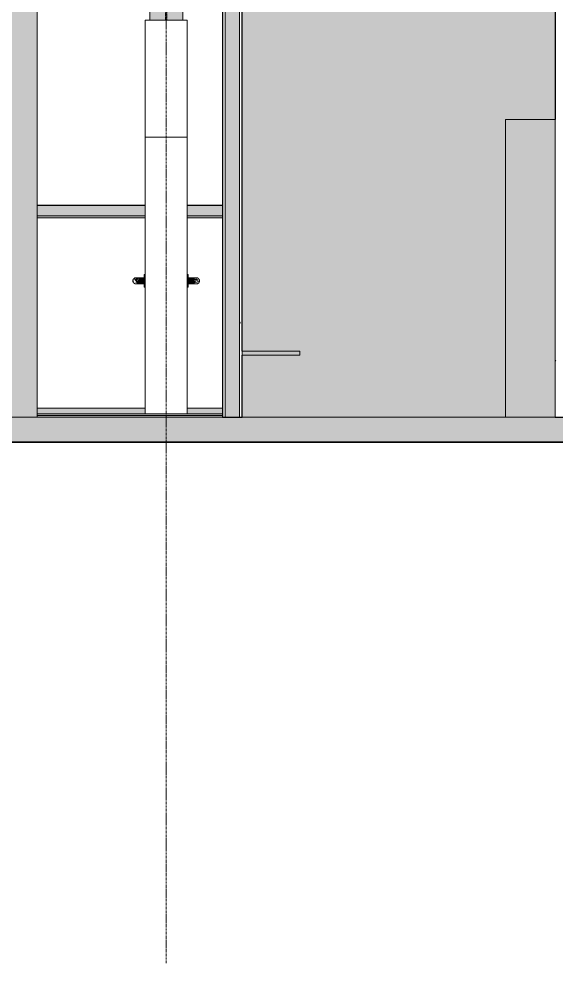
# Model space of a CAD drawing. Header units: inches. Extents: x -23034 to -8448, y -290 to 853.
# Drawn here: x -18590.4 to -18460.3, y -132 to 96.3 of the extents above; entities that cross this region are included whole.
import ezdxf

# ---------------------------------------------------------------- set-up
doc = ezdxf.new("R2010")
doc.units = ezdxf.units.IN
doc.header["$MEASUREMENT"] = 0
doc.linetypes.add('Grid Line 1_2_', pattern=[0.875, 0.5, -0.125, 0.125, -0.125])
doc.linetypes.add('Hidden 1_8_', pattern=[0.1875, 0.125, -0.0625])
for name, color, linetype, lineweight in [('A-FLOR', 192, 'Continuous', 9), ('A-GLAZ-CWMG', 51, 'Continuous', 9), ('A-WALL', 113, 'Continuous', 9), ('A-WALL-PATT', 111, 'Continuous', 25), ('C-BLDG-PADS', 91, 'Continuous', 9), ('C-TOPO', 7, 'Continuous', 9), ('I-FURN', 30, 'Continuous', 9), ('I-WALL', 2, 'Continuous', 9), ('Q-SPCQ', 91, 'Continuous', 9), ('S-BEAM', 12, 'Continuous', 9), ('S-COLS', 52, 'Continuous', 9), ('S-GRID', 1, 'Continuous', 9)]:
    doc.layers.add(name, color=color, linetype=linetype, lineweight=lineweight)
pattern_1 = [(0, (-32938.486, 67.247), (61.44, 15.36), [2.534, -43.546, 2.534, -43.546, -245.76]), (0, (-32938.486, 67.247), (61.44, 15.36), [-92.16, 2.534, -89.626, 2.534, -43.546, -107.52]), (0, (-32938.486, 67.247), (61.44, 15.36), [-230.4, 2.534, -28.186, 2.534, -74.266]), (120, (-32915.446, 74.927), (-44.02215, 45.5286), [2.534, -43.546, 2.534, -43.546, -245.76]), (120, (-32915.446, 74.927), (-44.02215, 45.5286), [-92.16, 2.534, -89.626, 2.534, -43.546, -107.52]), (120, (-32915.446, 74.927), (-44.02215, 45.5286), [-230.4, 2.534, -28.186, 2.534, -74.266]), (240, (-32907.766, 105.647), (-17.41785, -60.8886), [2.534, -43.546, 2.534, -43.546, -245.76]), (240, (-32907.766, 105.647), (-17.41785, -60.8886), [-92.16, 2.534, -89.626, 2.534, -43.546, -107.52]), (240, (-32907.766, 105.647), (-17.41785, -60.8886), [-230.4, 2.534, -28.186, 2.534, -74.266])]
pattern_2 = [(90, (-32938.5, 67.25), (-768, 5e-14), []), (180, (-32938.5, 67.25), (-9e-14, -768), [])]

# ---------------------------------------------------------------- blocks, each defined once
blk = doc.blocks.new('Furniture 7 - Furniture 1-2413-Section 8')
at = {"layer": 'I-FURN'}
blk.add_hatch(color=55, dxfattribs=at).paths.add_polyline_path([(-25369.52, 15), (-25369.52, 16), (-25383.52, 16), (-25383.52, 15)], flags=0)
at = {"layer": 'I-FURN', "color": 250}
for p, q in [((-25383.52, 16), (-25369.52, 16)), ((-25383.52, 16), (-25383.52, 15)), ((-25369.52, 15), (-25369.52, 16)), ((-25369.52, 15), (-25383.52, 15))]:
    blk.add_line(p, q, dxfattribs=at)
blk = doc.blocks.new('Locker-Double Stacked - 12_ x 12_-11070-Section 8')
at = {"layer": 'I-FURN'}
blk.add_hatch(color=251, dxfattribs=at).paths.add_polyline_path([(-25307.77, 0), (-25307.77, 72), (-25319.77, 72), (-25319.77, 0)], flags=0)
at = {"layer": 'I-FURN', "color": 250}
for p, q in [((-25319.77, 72), (-25307.77, 72)), ((-25319.77, 72), (-25319.77, 0)), ((-25307.77, 72), (-25307.77, 0)), ((-25307.77, 0), (-25319.77, 0))]:
    blk.add_line(p, q, dxfattribs=at)
blk = doc.blocks.new('817_Grab_Bars - 8170-001240-V58-Section 8')
at = {"layer": 'Q-SPCQ'}
h = blk.add_hatch(color=9, dxfattribs=at)
h.paths.add_polyline_path([(-25396.55, 31.44), (-25396.55, 31.58), (-25396.83, 31.54)], flags=0)
h.paths.add_polyline_path([(-25396.55, 31.65), (-25396.55, 34.35), (-25396.83, 34.35), (-25396.83, 31.65)], flags=0)
h.paths.add_polyline_path([(-25396.83, 34.42), (-25396.55, 34.46), (-25396.83, 34.56)], flags=0)
for points in [[(-25396.21, 33), (-25395.83, 33), (-25395.83, 33.72), (-25396.55, 33.65), (-25396.55, 33)], [(-25396.21, 32.28), (-25395.83, 32.35), (-25395.83, 33), (-25396.55, 33), (-25396.55, 32.28)], [(-25395.45, 33), (-25394.2, 33), (-25394.29, 33.17), (-25394.12, 33.26), (-25394.65, 33.6), (-25394.66, 33.48), (-25394.94, 33.52), (-25395.11, 33.64), (-25395.83, 33.65), (-25395.83, 33)]]:
    blk.add_hatch(color=9, dxfattribs=at).paths.add_polyline_path(points, flags=0)
h = blk.add_hatch(color=9, dxfattribs=at)
h.paths.add_polyline_path([(-25395.09, 32.29), (-25394.75, 32.34), (-25394.75, 32.41), (-25395.01, 32.32)], flags=0)
h.paths.add_polyline_path([(-25394.66, 32.86), (-25394.52, 33), (-25394.73, 32.98)], flags=0)
h.paths.add_polyline_path([(-25395.35, 32.34), (-25395.02, 32.44), (-25395.01, 32.49), (-25394.8, 32.59), (-25394.78, 32.5), (-25394.28, 32.6), (-25394.33, 32.75), (-25394.58, 32.74), (-25394.66, 32.86), (-25395.06, 33), (-25395.83, 33), (-25395.83, 32.35), (-25395.47, 32.44)], flags=0)
h.paths.add_polyline_path([(-25394.33, 32.75), (-25393.99, 32.77), (-25393.98, 33), (-25394.41, 33), (-25394.34, 32.75)], flags=0)
at = {"layer": 'Q-SPCQ', "color": 250}
for p, q in [((-25396.55, 34.56), (-25396.83, 34.56)), ((-25396.55, 34.56), (-25396.83, 34.56)), ((-25396.55, 34.56), (-25396.55, 31.44)), ((-25396.55, 34.35), (-25396.55, 34.56)), ((-25396.55, 34.56), (-25396.55, 34.35)), ((-25396.55, 34.35), (-25396.55, 34.56)), ((-25395.83, 33.75), (-25396.55, 33.75)), ((-25395.83, 33.75), (-25396.55, 33.75)), ((-25396.55, 32.25), (-25395.83, 32.25)), ((-25396.55, 32.25), (-25395.83, 32.25)), ((-25396.83, 31.44), (-25396.55, 31.44)), ((-25396.83, 31.44), (-25396.55, 31.44))]:
    blk.add_line(p, q, dxfattribs=at)
at = {"layer": 'Q-SPCQ', "color": 250, "flags": 128}
for points in [[(-25394.58, 33.75), (-25394.58, 33.75), (-25394.58, 33.75), (-25394.59, 33.75), (-25394.59, 33.75), (-25394.6, 33.75), (-25394.61, 33.75), (-25394.63, 33.75), (-25394.64, 33.75), (-25394.66, 33.75), (-25394.68, 33.75), (-25394.7, 33.75), (-25394.72, 33.75), (-25394.74, 33.75), (-25394.77, 33.75), (-25394.8, 33.75), (-25394.83, 33.75), (-25394.86, 33.75), (-25394.89, 33.75), (-25394.92, 33.75), (-25394.96, 33.75), (-25394.99, 33.75), (-25395.03, 33.75), (-25395.07, 33.75), (-25395.11, 33.75), (-25395.15, 33.75), (-25395.19, 33.75), (-25395.24, 33.75), (-25395.28, 33.75), (-25395.33, 33.75), (-25395.37, 33.75), (-25395.42, 33.75), (-25395.47, 33.75), (-25395.52, 33.75), (-25395.57, 33.75), (-25395.62, 33.75), (-25395.66, 33.75), (-25395.71, 33.75), (-25395.76, 33.75), (-25395.81, 33.75), (-25395.83, 33.75)], [(-25395.83, 33.75), (-25395.78, 33.75), (-25395.73, 33.75), (-25395.68, 33.75), (-25395.63, 33.75), (-25395.58, 33.75), (-25395.53, 33.75), (-25395.48, 33.75), (-25395.43, 33.75), (-25395.39, 33.75), (-25395.34, 33.75), (-25395.3, 33.75), (-25395.25, 33.75), (-25395.21, 33.75), (-25395.16, 33.75), (-25395.12, 33.75), (-25395.08, 33.75), (-25395.04, 33.75), (-25395, 33.75), (-25394.97, 33.75), (-25394.93, 33.75), (-25394.9, 33.75), (-25394.86, 33.75), (-25394.83, 33.75), (-25394.8, 33.75), (-25394.78, 33.75), (-25394.75, 33.75), (-25394.73, 33.75), (-25394.7, 33.75), (-25394.68, 33.75), (-25394.66, 33.75), (-25394.65, 33.75), (-25394.63, 33.75), (-25394.62, 33.75), (-25394.61, 33.75), (-25394.6, 33.75), (-25394.59, 33.75), (-25394.58, 33.75), (-25394.58, 33.75), (-25394.58, 33.75)], [(-25395.83, 32.25), (-25395.78, 32.25), (-25395.73, 32.25), (-25395.68, 32.25), (-25395.63, 32.25), (-25395.58, 32.25), (-25395.53, 32.25), (-25395.48, 32.25), (-25395.43, 32.25), (-25395.39, 32.25), (-25395.34, 32.25), (-25395.3, 32.25), (-25395.25, 32.25), (-25395.21, 32.25), (-25395.16, 32.25), (-25395.12, 32.25), (-25395.08, 32.25), (-25395.04, 32.25), (-25395, 32.25), (-25394.97, 32.25), (-25394.93, 32.25), (-25394.9, 32.25), (-25394.86, 32.25), (-25394.83, 32.25), (-25394.8, 32.25), (-25394.78, 32.25), (-25394.75, 32.25), (-25394.73, 32.25), (-25394.7, 32.25), (-25394.68, 32.25), (-25394.66, 32.25), (-25394.65, 32.25), (-25394.63, 32.25), (-25394.62, 32.25), (-25394.61, 32.25), (-25394.6, 32.25), (-25394.59, 32.25), (-25394.58, 32.25), (-25394.58, 32.25), (-25394.58, 32.25)], [(-25394.58, 32.25), (-25394.58, 32.25), (-25394.58, 32.25), (-25394.59, 32.25), (-25394.59, 32.25), (-25394.6, 32.25), (-25394.61, 32.25), (-25394.63, 32.25), (-25394.64, 32.25), (-25394.66, 32.25), (-25394.68, 32.25), (-25394.7, 32.25), (-25394.72, 32.25), (-25394.74, 32.25), (-25394.77, 32.25), (-25394.8, 32.25), (-25394.83, 32.25), (-25394.86, 32.25), (-25394.89, 32.25), (-25394.92, 32.25), (-25394.96, 32.25), (-25394.99, 32.25), (-25395.03, 32.25), (-25395.07, 32.25), (-25395.11, 32.25), (-25395.15, 32.25), (-25395.19, 32.25), (-25395.24, 32.25), (-25395.28, 32.25), (-25395.33, 32.25), (-25395.37, 32.25), (-25395.42, 32.25), (-25395.47, 32.25), (-25395.52, 32.25), (-25395.57, 32.25), (-25395.62, 32.25), (-25395.66, 32.25), (-25395.71, 32.25), (-25395.76, 32.25), (-25395.81, 32.25), (-25395.83, 32.25)], [(-25394.58, 33.75), (-25394.55, 33.75), (-25394.52, 33.75), (-25394.49, 33.74), (-25394.46, 33.74), (-25394.43, 33.74), (-25394.4, 33.73), (-25394.37, 33.72), (-25394.34, 33.71), (-25394.31, 33.7), (-25394.29, 33.69), (-25394.26, 33.68), (-25394.23, 33.67), (-25394.21, 33.65), (-25394.18, 33.64), (-25394.15, 33.62), (-25394.13, 33.6), (-25394.11, 33.58), (-25394.08, 33.56), (-25394.06, 33.54), (-25394.04, 33.52), (-25394.02, 33.5), (-25394, 33.48), (-25393.98, 33.45), (-25393.96, 33.43), (-25393.95, 33.41), (-25393.93, 33.38), (-25393.92, 33.35), (-25393.9, 33.33), (-25393.89, 33.3), (-25393.88, 33.27), (-25393.87, 33.24), (-25393.86, 33.22), (-25393.85, 33.19), (-25393.84, 33.16), (-25393.84, 33.13), (-25393.83, 33.1), (-25393.83, 33.07), (-25393.83, 33.04), (-25393.83, 33.01), (-25393.83, 33)], [(-25393.83, 33), (-25393.83, 32.97), (-25393.83, 32.94), (-25393.83, 32.91), (-25393.84, 32.88), (-25393.84, 32.85), (-25393.85, 32.82), (-25393.86, 32.79), (-25393.87, 32.76), (-25393.88, 32.74), (-25393.89, 32.71), (-25393.9, 32.68), (-25393.91, 32.65), (-25393.93, 32.63), (-25393.94, 32.6), (-25393.96, 32.58), (-25393.98, 32.55), (-25393.99, 32.53), (-25394.01, 32.51), (-25394.03, 32.48), (-25394.06, 32.46), (-25394.08, 32.44), (-25394.1, 32.42), (-25394.12, 32.4), (-25394.15, 32.39), (-25394.17, 32.37), (-25394.2, 32.35), (-25394.22, 32.34), (-25394.25, 32.32), (-25394.28, 32.31), (-25394.31, 32.3), (-25394.33, 32.29), (-25394.36, 32.28), (-25394.39, 32.27), (-25394.42, 32.27), (-25394.45, 32.26), (-25394.48, 32.26), (-25394.51, 32.25), (-25394.54, 32.25), (-25394.57, 32.25), (-25394.58, 32.25)]]:
    blk.add_lwpolyline(points, dxfattribs=at)
blk = doc.blocks.new('817_Grab_Bars - 8170-001240-V59-Section 8')
at = {"layer": 'Q-SPCQ'}
h = blk.add_hatch(color=9, dxfattribs=at)
h.paths.add_polyline_path([(-25406.95, 31.44), (-25406.95, 31.58), (-25407.23, 31.54)], flags=0)
h.paths.add_polyline_path([(-25406.95, 31.65), (-25406.95, 34.35), (-25407.23, 34.35), (-25407.23, 31.65)], flags=0)
h.paths.add_polyline_path([(-25407.23, 34.42), (-25406.95, 34.46), (-25407.23, 34.56)], flags=0)
h = blk.add_hatch(color=9, dxfattribs=at)
h.paths.add_polyline_path([(-25409.58, 33), (-25407.95, 33), (-25407.95, 33.19), (-25408.18, 33.21), (-25407.95, 33.37), (-25407.95, 33.72), (-25409.51, 33.52), (-25409.73, 33.37), (-25409.57, 33.32), (-25409.44, 33.17)], flags=0)
h.paths.add_polyline_path([(-25409.58, 33), (-25409.74, 33.17), (-25409.8, 33)], flags=0)
h.paths.add_polyline_path([(-25408.94, 33.12), (-25408.9, 33.26), (-25408.72, 33.16)], flags=0)
h.paths.add_polyline_path([(-25408.6, 33.32), (-25408.78, 33.4), (-25408.68, 33.52), (-25408.53, 33.45)], flags=0)
h = blk.add_hatch(color=9, dxfattribs=at)
h.paths.add_polyline_path([(-25408.43, 32.34), (-25408.31, 32.44), (-25407.95, 32.35), (-25407.95, 33), (-25409.37, 33), (-25409.21, 32.75), (-25409.45, 32.74), (-25409.54, 32.61), (-25409.03, 32.59), (-25409.09, 32.49), (-25408.95, 32.39), (-25408.43, 32.34)], flags=0)
h.paths.add_polyline_path([(-25409.65, 32.75), (-25409.69, 33), (-25409.79, 32.77)], flags=0)
for points in [[(-25407.95, 33.19), (-25408, 33.34), (-25408.18, 33.21)], [(-25407.95, 33), (-25407.23, 33), (-25407.23, 33.72), (-25407.95, 33.65), (-25407.95, 33.19)], [(-25407.23, 32.28), (-25407.23, 33), (-25407.95, 33), (-25407.95, 32.28)]]:
    blk.add_hatch(color=9, dxfattribs=at).paths.add_polyline_path(points, flags=0)
at = {"layer": 'Q-SPCQ', "color": 250}
for p, q in [((-25406.95, 34.56), (-25407.23, 34.56)), ((-25406.95, 34.56), (-25407.23, 34.56)), ((-25407.23, 31.44), (-25407.23, 34.56)), ((-25407.23, 33.75), (-25407.95, 33.75)), ((-25407.23, 33.75), (-25407.95, 33.75)), ((-25407.95, 32.25), (-25407.23, 32.25)), ((-25407.95, 32.25), (-25407.23, 32.25)), ((-25407.23, 31.65), (-25407.23, 31.44)), ((-25407.23, 31.44), (-25407.23, 31.65)), ((-25407.23, 31.65), (-25407.23, 31.44)), ((-25407.23, 31.44), (-25406.95, 31.44)), ((-25407.23, 31.44), (-25406.95, 31.44))]:
    blk.add_line(p, q, dxfattribs=at)
at = {"layer": 'Q-SPCQ', "color": 250, "flags": 128}
for points in [[(-25409.95, 33), (-25409.95, 33.03), (-25409.95, 33.06), (-25409.95, 33.09), (-25409.94, 33.12), (-25409.94, 33.15), (-25409.93, 33.18), (-25409.92, 33.21), (-25409.91, 33.24), (-25409.9, 33.26), (-25409.89, 33.29), (-25409.88, 33.32), (-25409.87, 33.35), (-25409.85, 33.37), (-25409.84, 33.4), (-25409.82, 33.42), (-25409.8, 33.45), (-25409.79, 33.47), (-25409.77, 33.49), (-25409.75, 33.52), (-25409.73, 33.54), (-25409.7, 33.56), (-25409.68, 33.58), (-25409.66, 33.6), (-25409.63, 33.61), (-25409.61, 33.63), (-25409.58, 33.65), (-25409.56, 33.66), (-25409.53, 33.68), (-25409.5, 33.69), (-25409.47, 33.7), (-25409.45, 33.71), (-25409.42, 33.72), (-25409.39, 33.73), (-25409.36, 33.73), (-25409.33, 33.74), (-25409.3, 33.74), (-25409.27, 33.75), (-25409.24, 33.75), (-25409.21, 33.75), (-25409.2, 33.75)], [(-25409.2, 32.25), (-25409.23, 32.25), (-25409.26, 32.25), (-25409.29, 32.26), (-25409.32, 32.26), (-25409.35, 32.26), (-25409.38, 32.27), (-25409.41, 32.28), (-25409.44, 32.29), (-25409.47, 32.3), (-25409.49, 32.31), (-25409.52, 32.32), (-25409.55, 32.33), (-25409.58, 32.35), (-25409.6, 32.36), (-25409.63, 32.38), (-25409.65, 32.4), (-25409.67, 32.42), (-25409.7, 32.44), (-25409.72, 32.46), (-25409.74, 32.48), (-25409.76, 32.5), (-25409.78, 32.52), (-25409.8, 32.55), (-25409.82, 32.57), (-25409.83, 32.59), (-25409.85, 32.62), (-25409.86, 32.65), (-25409.88, 32.67), (-25409.89, 32.7), (-25409.9, 32.73), (-25409.91, 32.76), (-25409.92, 32.78), (-25409.93, 32.81), (-25409.94, 32.84), (-25409.94, 32.87), (-25409.95, 32.9), (-25409.95, 32.93), (-25409.95, 32.96), (-25409.95, 32.99), (-25409.95, 33)], [(-25409.2, 33.75), (-25409.2, 33.75), (-25409.2, 33.75), (-25409.19, 33.75), (-25409.19, 33.75), (-25409.18, 33.75), (-25409.17, 33.75), (-25409.15, 33.75), (-25409.14, 33.75), (-25409.12, 33.75), (-25409.1, 33.75), (-25409.08, 33.75), (-25409.06, 33.75), (-25409.04, 33.75), (-25409.01, 33.75), (-25408.98, 33.75), (-25408.96, 33.75), (-25408.92, 33.75), (-25408.89, 33.75), (-25408.86, 33.75), (-25408.82, 33.75), (-25408.79, 33.75), (-25408.75, 33.75), (-25408.71, 33.75), (-25408.67, 33.75), (-25408.63, 33.75), (-25408.59, 33.75), (-25408.54, 33.75), (-25408.5, 33.75), (-25408.45, 33.75), (-25408.41, 33.75), (-25408.36, 33.75), (-25408.31, 33.75), (-25408.26, 33.75), (-25408.21, 33.75), (-25408.17, 33.75), (-25408.12, 33.75), (-25408.07, 33.75), (-25408.02, 33.75), (-25407.97, 33.75), (-25407.95, 33.75)], [(-25407.95, 33.75), (-25408, 33.75), (-25408.05, 33.75), (-25408.1, 33.75), (-25408.15, 33.75), (-25408.2, 33.75), (-25408.25, 33.75), (-25408.3, 33.75), (-25408.35, 33.75), (-25408.39, 33.75), (-25408.44, 33.75), (-25408.49, 33.75), (-25408.53, 33.75), (-25408.57, 33.75), (-25408.62, 33.75), (-25408.66, 33.75), (-25408.7, 33.75), (-25408.74, 33.75), (-25408.78, 33.75), (-25408.81, 33.75), (-25408.85, 33.75), (-25408.88, 33.75), (-25408.92, 33.75), (-25408.95, 33.75), (-25408.98, 33.75), (-25409, 33.75), (-25409.03, 33.75), (-25409.06, 33.75), (-25409.08, 33.75), (-25409.1, 33.75), (-25409.12, 33.75), (-25409.13, 33.75), (-25409.15, 33.75), (-25409.16, 33.75), (-25409.18, 33.75), (-25409.18, 33.75), (-25409.19, 33.75), (-25409.2, 33.75), (-25409.2, 33.75), (-25409.2, 33.75)], [(-25407.95, 32.25), (-25408, 32.25), (-25408.05, 32.25), (-25408.1, 32.25), (-25408.15, 32.25), (-25408.2, 32.25), (-25408.25, 32.25), (-25408.3, 32.25), (-25408.35, 32.25), (-25408.39, 32.25), (-25408.44, 32.25), (-25408.49, 32.25), (-25408.53, 32.25), (-25408.57, 32.25), (-25408.62, 32.25), (-25408.66, 32.25), (-25408.7, 32.25), (-25408.74, 32.25), (-25408.78, 32.25), (-25408.81, 32.25), (-25408.85, 32.25), (-25408.88, 32.25), (-25408.92, 32.25), (-25408.95, 32.25), (-25408.98, 32.25), (-25409, 32.25), (-25409.03, 32.25), (-25409.06, 32.25), (-25409.08, 32.25), (-25409.1, 32.25), (-25409.12, 32.25), (-25409.13, 32.25), (-25409.15, 32.25), (-25409.16, 32.25), (-25409.18, 32.25), (-25409.18, 32.25), (-25409.19, 32.25), (-25409.2, 32.25), (-25409.2, 32.25), (-25409.2, 32.25)], [(-25409.2, 32.25), (-25409.2, 32.25), (-25409.2, 32.25), (-25409.19, 32.25), (-25409.19, 32.25), (-25409.18, 32.25), (-25409.17, 32.25), (-25409.15, 32.25), (-25409.14, 32.25), (-25409.12, 32.25), (-25409.1, 32.25), (-25409.08, 32.25), (-25409.06, 32.25), (-25409.04, 32.25), (-25409.01, 32.25), (-25408.98, 32.25), (-25408.96, 32.25), (-25408.92, 32.25), (-25408.89, 32.25), (-25408.86, 32.25), (-25408.82, 32.25), (-25408.79, 32.25), (-25408.75, 32.25), (-25408.71, 32.25), (-25408.67, 32.25), (-25408.63, 32.25), (-25408.59, 32.25), (-25408.54, 32.25), (-25408.5, 32.25), (-25408.45, 32.25), (-25408.41, 32.25), (-25408.36, 32.25), (-25408.31, 32.25), (-25408.26, 32.25), (-25408.21, 32.25), (-25408.17, 32.25), (-25408.12, 32.25), (-25408.07, 32.25), (-25408.02, 32.25), (-25407.97, 32.25), (-25407.95, 32.25)]]:
    blk.add_lwpolyline(points, dxfattribs=at)
blk = doc.blocks.new('Locker Rooms and Restrooms_rvt-2-Section 8')
at = {"layer": 'A-FLOR', "lineweight": 5}
blk.add_hatch(color=8, dxfattribs=at).paths.add_polyline_path([(-25430.77, 0.44), (-25388.27, 0.44), (-25388.27, 0.81), (-25433.14, 0.81), (-25433.14, 0.44)], flags=0)
at = {"layer": 'A-FLOR'}
blk.add_hatch(color=252, dxfattribs=at).paths.add_polyline_path([(-25430.77, 0), (-25388.27, 0), (-25388.27, 0.44), (-25433.14, 0.44), (-25433.14, 0)], flags=0)
at = {"layer": 'A-WALL-PATT', "lineweight": 9}
h = blk.add_hatch(dxfattribs=at)
h.set_pattern_fill('FP_11', color=250, style=0, pattern_type=2)
h.set_pattern_definition(pattern_1)
h.paths.add_polyline_path([(-25387.64, 0), (-25387.64, 150.87), (-25388.27, 150.87), (-25388.27, 0)], flags=0)
h = blk.add_hatch(dxfattribs=at)
h.set_pattern_fill('FP_11', color=250, style=0, pattern_type=2)
h.set_pattern_definition(pattern_1)
h.paths.add_polyline_path([(-25384.14, 0), (-25383.52, 0), (-25383.52, 150.87), (-25384.14, 150.87), (-25384.14, 15)], flags=0)
h = blk.add_hatch(dxfattribs=at)
h.set_pattern_fill('FP_21', color=252, style=0, pattern_type=2)
h.set_pattern_definition(pattern_2)
h.paths.add_polyline_path([(-25406.95, 0.81), (-25402.39, 0.81), (-25402.39, 96), (-25406.95, 96), (-25406.95, 17.94)], flags=0)
h = blk.add_hatch(dxfattribs=at)
h.set_pattern_fill('FP_21', color=252, style=0, pattern_type=2)
h.set_pattern_definition(pattern_2)
h.paths.add_polyline_path([(-25402.39, 0.81), (-25401.39, 0.81), (-25401.39, 96), (-25402.39, 96), (-25402.39, 17.94)], flags=0)
h = blk.add_hatch(dxfattribs=at)
h.set_pattern_fill('FP_21', color=252, style=0, pattern_type=2)
h.set_pattern_definition(pattern_2)
h.paths.add_polyline_path([(-25401.39, 0.81), (-25396.83, 0.81), (-25396.83, 96), (-25401.39, 96), (-25401.39, 17.94)], flags=0)
at = {"layer": 'I-WALL', "lineweight": 5}
for color, points in [(254, [(-25384.14, 0), (-25384.14, 150.87), (-25387.64, 150.87), (-25387.64, 0)]), (8, [(-25433.14, 0), (-25433.14, 147.59), (-25433.77, 147.59), (-25433.77, 0)])]:
    blk.add_hatch(color=color, dxfattribs=at).paths.add_polyline_path(points, flags=0)
h = blk.add_hatch(color=8, dxfattribs=at)
h.paths.add_polyline_path([(-25501.39, 0), (-25498.8, 0), (-25497.88, 9.04), (-25497.88, 12), (-25499.39, 12), (-25499.41, 14.75), (-25500.41, 14.8), (-25500.62, 14.84), (-25500.97, 15.11), (-25501.17, 15.49), (-25501.39, 16.58), (-25501.39, 15.49)], flags=0)
h.paths.add_polyline_path([(-25453.02, 0), (-25433.77, 0), (-25433.77, 147.59), (-25501.39, 147.59), (-25501.39, 27.75), (-25499.39, 27.75), (-25499.39, 70), (-25442.14, 70), (-25442.14, 12), (-25471.65, 12), (-25471.95, 11.48), (-25473.34, 10.27), (-25475.32, 8.99), (-25477.7, 7.94), (-25476.78, 0), (-25473.46, 0), (-25473.52, 0.47), (-25473.33, 1.85), (-25472.79, 3.15), (-25471.93, 4.25), (-25470.82, 5.1), (-25469.53, 5.64), (-25468.14, 5.82), (-25463.7, 5.82), (-25463.62, 6.01), (-25462.91, 6.01), (-25462.83, 5.82), (-25458.39, 5.82), (-25457, 5.64), (-25455.67, 5.07), (-25454.57, 4.21), (-25453.72, 3.09), (-25453.19, 1.76), (-25453.02, 0.47), (-25453.07, 0)], flags=0)
h.paths.add_polyline_path([(-25487.14, 8.12), (-25487.91, 9.09), (-25488.49, 10.93), (-25488.38, 10.31), (-25487.91, 9.04), (-25487.15, 8.12)], flags=0)
at = {"layer": 'I-WALL'}
blk.add_hatch(color=253, dxfattribs=at).paths.add_polyline_path([(-25383.52, 0), (-25319.77, 0), (-25319.77, 72), (-25307.77, 72), (-25307.77, 147.56), (-25383.52, 147.55), (-25383.52, 16), (-25369.52, 16), (-25369.52, 15), (-25383.52, 15)], flags=0)
at = {"layer": 'A-FLOR', "color": 250}
for p, q in [((-25433.14, 0.81), (-25388.27, 0.81)), ((-25388.27, 0.44), (-25433.14, 0.44))]:
    blk.add_line(p, q, dxfattribs=at)
at = {"layer": 'A-WALL', "color": 250}
for p, q in [((-25387.64, 150.87), (-25387.64, 0)), ((-25384.14, 150.87), (-25384.14, 0))]:
    blk.add_line(p, q, dxfattribs=at)
at = {"layer": 'I-WALL', "color": 10, "lineweight": 25}
for p, q in [((-25388.27, 150.87), (-25388.27, 0)), ((-25383.52, 16), (-25383.52, 150.87)), ((-25383.52, 0), (-25383.52, 15)), ((-25388.27, 0), (-25383.52, 0))]:
    blk.add_line(p, q, dxfattribs=at)
at = {"layer": 'I-WALL', "color": 250}
for p, q in [((-25433.14, 147.59), (-25433.14, 0)), ((-25406.95, 0.81), (-25406.95, 96)), ((-25402.39, 96), (-25406.95, 96)), ((-25401.39, 96), (-25402.39, 96)), ((-25396.83, 96), (-25401.39, 96)), ((-25396.83, 96), (-25396.83, 0.81))]:
    blk.add_line(p, q, dxfattribs=at)
at = {"color": 250, "lineweight": 9}
for name in ['Locker-Double Stacked - 12_ x 12_-11070-Section 8', '817_Grab_Bars - 8170-001240-V59-Section 8', '817_Grab_Bars - 8170-001240-V58-Section 8', 'Furniture 7 - Furniture 1-2413-Section 8']:
    blk.add_blockref(name, (0, 0), dxfattribs=at)
blk = doc.blocks.new('W-Wide Flange-Column - B2_D-V14-Section 8')
at = {"layer": 'S-COLS'}
blk.add_hatch(color=256, dxfattribs=at).paths.add_polyline_path([(-25405.89, 96), (-25397.89, 96), (-25397.89, 146.49), (-25398.89, 146.49), (-25398.89, 145.75), (-25400.86, 145.72), (-25401.25, 145.49), (-25401.48, 145.1), (-25401.52, 144.87), (-25401.49, 129.95), (-25401.32, 129.61), (-25401.01, 129.36), (-25400.63, 129.27), (-25398.89, 129.27), (-25398.89, 121.14), (-25404.89, 121.14), (-25404.85, 129.27), (-25402.96, 129.3), (-25402.6, 129.47), (-25402.35, 129.78), (-25402.27, 130.24), (-25402.3, 145.1), (-25402.53, 145.49), (-25402.96, 145.73), (-25403.16, 145.75), (-25404.89, 145.75), (-25404.89, 146.49), (-25405.89, 146.49), (-25405.89, 115.59)], flags=0)
for p, q in [((-25405.89, 146.5), (-25405.89, 96)), ((-25397.89, 146.5), (-25397.89, 96))]:
    blk.add_line(p, q, dxfattribs=at)
at = {"layer": 'S-COLS', "linetype": 'Hidden 1_8_'}
for p, q in [((-25402.05, 96), (-25402.05, 121.14)), ((-25401.73, 121.14), (-25401.73, 96))]:
    blk.add_line(p, q, dxfattribs=at)
blk = doc.blocks.new('Rectangular Mullion - Profile_Polycarbonate_Lower-1150074-Section 8')
at = {"layer": 'A-GLAZ-CWMG'}
h = blk.add_hatch(color=256, dxfattribs=at)
h.paths.add_polyline_path([(-25517.17, 0), (-25505.64, 0), (-25505.64, 2.24), (-25517.89, 2.24), (-25517.89, 0)], flags=0)
h.paths.add_polyline_path([(-25655.52, 0), (-25648.83, 0), (-25648.83, 2.24), (-25655.52, 2.24)], flags=0)
h.paths.add_polyline_path([(-25606.7, 0), (-25606.7, 2.24), (-25643.2, 2.24), (-25643.2, 0), (-25638.12, 0)], flags=0)
h.paths.add_polyline_path([(-25406.95, 0.81), (-25406.95, 2.24), (-25433.14, 2.24), (-25433.14, 0.81), (-25430.77, 0.81)], flags=0)
h.paths.add_polyline_path([(-25396.21, 0.81), (-25388.27, 0.81), (-25388.27, 2.24), (-25396.83, 2.24), (-25396.83, 0.81)], flags=0)
for p, q in [((-25648.83, 2.24), (-25655.52, 2.24)), ((-25606.7, 2.24), (-25643.2, 2.24)), ((-25505.64, 2.24), (-25517.89, 2.24)), ((-25406.95, 2.24), (-25433.14, 2.24)), ((-25388.27, 2.24), (-25396.83, 2.24))]:
    blk.add_line(p, q, dxfattribs=at)
blk = doc.blocks.new('Girt_C - 8_D-1076207-Section 8')
at = {"layer": 'S-BEAM'}
h = blk.add_hatch(color=256, dxfattribs=at)
h.paths.add_polyline_path([(-25836.27, 51.12), (-25797.92, 51.13), (-25797.92, 51.3), (-25836.27, 51.28), (-25836.27, 51.12)], flags=0)
h.paths.add_polyline_path([(-25655.52, 51.12), (-25649.01, 51.13), (-25649.01, 51.3), (-25655.52, 51.22), (-25655.52, 51.13)], flags=0)
h.paths.add_polyline_path([(-25406.95, 51.12), (-25406.95, 51.3), (-25433.14, 51.23), (-25433.14, 51.12), (-25430.77, 51.12)], flags=0)
h.paths.add_polyline_path([(-25643.02, 51.12), (-25606.7, 51.14), (-25606.7, 51.3), (-25643.02, 51.22), (-25643.02, 51.14)], flags=0)
h.paths.add_polyline_path([(-25388.27, 51.12), (-25388.27, 51.3), (-25396.83, 51.23), (-25396.83, 51.12), (-25396.21, 51.12)], flags=0)
h.paths.add_polyline_path([(-25517.89, 51.12), (-25505.64, 51.14), (-25505.64, 51.3), (-25517.89, 51.23), (-25517.89, 51.14)], flags=0)
h = blk.add_hatch(color=256, dxfattribs=at)
h.paths.add_polyline_path([(-25836.27, 48.75), (-25797.92, 48.75), (-25797.92, 51.12), (-25836.27, 51.12)], flags=0)
h.paths.add_polyline_path([(-25388.27, 48.75), (-25388.27, 51.12), (-25396.83, 51.12), (-25396.83, 48.75), (-25396.21, 48.75)], flags=0)
h.paths.add_polyline_path([(-25655.52, 48.75), (-25651.16, 48.84), (-25650.29, 49), (-25649.76, 48.91), (-25649.76, 48.75), (-25649.01, 48.81), (-25649.01, 51.12), (-25655.52, 51.12)], flags=0)
h.paths.add_polyline_path([(-25406.95, 48.75), (-25406.95, 51.12), (-25433.14, 51.12), (-25433.14, 48.75), (-25430.77, 48.75)], flags=0)
h.paths.add_polyline_path([(-25643.02, 48.75), (-25642.27, 48.81), (-25642.27, 49), (-25641.65, 48.99), (-25640.26, 48.75), (-25606.7, 48.75), (-25606.7, 51.12), (-25643.02, 51.03), (-25643.02, 48.81)], flags=0)
h.paths.add_polyline_path([(-25505.64, 48.75), (-25505.64, 51.12), (-25517.89, 51.12), (-25517.89, 48.75)], flags=0)
h.paths.add_polyline_path([(-25642.97, 49.19), (-25643.02, 49.72), (-25642.94, 49.72), (-25642.97, 49.2)], flags=0)
h = blk.add_hatch(color=256, dxfattribs=at)
h.paths.add_polyline_path([(-25836.27, 48.27), (-25797.92, 48.27), (-25797.92, 48.75), (-25836.27, 48.75)], flags=0)
h.paths.add_polyline_path([(-25388.27, 48.27), (-25388.27, 48.75), (-25396.83, 48.75), (-25396.83, 48.27), (-25396.21, 48.27)], flags=0)
h.paths.add_polyline_path([(-25655.52, 48.27), (-25651.77, 48.32), (-25651.77, 48.4), (-25651.77, 48.48), (-25651.77, 48.52), (-25651.33, 48.75), (-25655.52, 48.75)], flags=0)
h.paths.add_polyline_path([(-25406.95, 48.27), (-25406.95, 48.75), (-25433.14, 48.75), (-25433.14, 48.27), (-25430.77, 48.27)], flags=0)
h.paths.add_polyline_path([(-25505.64, 48.27), (-25505.64, 48.75), (-25517.89, 48.75), (-25517.89, 48.27)], flags=0)
h.paths.add_polyline_path([(-25642.39, 48.27), (-25642.27, 48.33), (-25642.27, 48.75), (-25643.02, 48.73), (-25642.93, 48.27), (-25642.43, 48.27)], flags=0)
h.paths.add_polyline_path([(-25606.7, 48.27), (-25606.7, 48.75), (-25640.69, 48.75), (-25640.76, 48.69), (-25640.26, 48.4), (-25640.26, 48.27), (-25638.12, 48.27)], flags=0)
h.paths.add_polyline_path([(-25649.08, 48.27), (-25649.01, 48.75), (-25649.76, 48.73), (-25649.76, 48.27), (-25649.1, 48.27)], flags=0)
h.paths.add_polyline_path([(-25649.64, 48.33), (-25649.56, 48.48), (-25649.54, 48.43)], flags=0)
h.paths.add_polyline_path([(-25642.49, 48.33), (-25642.41, 48.48), (-25642.39, 48.43)], flags=0)
for p, q in [((-25406.95, 51.3), (-25433.14, 51.3)), ((-25388.27, 51.3), (-25396.83, 51.3)), ((-25433.14, 48.75), (-25406.95, 48.75)), ((-25406.95, 48.27), (-25433.14, 48.27)), ((-25396.83, 48.75), (-25388.27, 48.75)), ((-25388.27, 48.27), (-25396.83, 48.27))]:
    blk.add_line(p, q, dxfattribs=at)

msp = doc.modelspace()

# ---------------------------------------------------------------- hatches: boundary and pattern name
at = {"layer": 'A-WALL-PATT', "lineweight": 9}
h = msp.add_hatch(dxfattribs=at)
h.set_pattern_fill('FP_11', color=256, style=0, pattern_type=2)
h.set_pattern_definition(pattern_1)
h.paths.add_polyline_path([(-18460.57363, 0), (-18459.94863, 0), (-18459.94863, 162.94391), (-18460.57363, 162.94391), (-18460.57363, 72)], flags=0)
at = {"layer": 'C-BLDG-PADS'}
h = msp.add_hatch(dxfattribs=at)
h.set_pattern_fill('FP_12', color=256, style=0, pattern_type=2)
h.set_pattern_definition([(50, (-32938.486, 67.247), (55.0854, -4.81984), [5.76, -63.36]), (355, (-32938.486, 67.247), (-10.65569, 57.76853), [4.608, -50.688]), (100.451, (-32933.895, 66.846), (44.42947, 52.94866), [4.895, -53.848]), (46.184, (-32938.486, 82.61), (81.96444, -12.71212), [8.64, -95.04]), (96.636, (-32931.655, 81.55), (71.7815, 74.81238), [7.343, -80.772]), (351.184, (-32938.49, 82.61), (71.78195, 74.81243), [6.912, -76.032]), (21, (-32930.806, 78.767), (45.84207, -30.92146), [5.76, -63.36]), (326, (-32930.806, 78.767), (18.68706, 55.69148), [4.608, -50.688]), (71.451, (-32926.985, 76.19), (64.52891, 24.77011), [4.895, -53.848]), (37.5, (-32938.486, 67.247), (0.933895, 25.566816), [2.534, -47.539, 2.534, -48.922, -50.88]), (37.5, (-32938.486, 67.247), (0.933895, 25.566816), [-101.53, 2.534, -48.346]), (7.5, (-32938.486, 67.247), (20.20404, 30.291303), [2.534, -26.803, 2.534, -46.387, -19.392]), (7.5, (-32938.486, 67.247), (20.20404, 30.291303), [-78.259, 2.534, -16.858]), (327.5, (-32955.612, 67.247), (40.997785, -1.732403), [2.534, -16.666, 2.534, -57.37, -79.488]), (327.5, (-32955.612, 67.247), (40.997785, -1.732403), [-79.104, 2.534, -76.954]), (317.5, (-32963.292, 67.247), (44.78888, 7.68784), [2.534, -22.426, 2.534, -37.248, -56.448]), (317.5, (-32963.292, 67.247), (44.78888, 7.68784), [-64.742, 2.534, -53.914])])
h.paths.add_polyline_path([(-15218.94863, -6), (-15218.94863, 0), (-19429.69863, 0), (-19429.69863, -6), (-15231.32859, -6)], flags=0)

# ---------------------------------------------------------------- linework, layer by layer
for p, q in [((-18472.57363, 0), (-18633.14902, 0)), ((-19429.69863, -6), (-15218.94863, -6))]:
    msp.add_line(p, q, dxfattribs=at)
at = {"layer": 'C-TOPO'}
msp.add_line((-19046.17169, -6.00628), (-15297.69073, -6.00628), dxfattribs=at)
at = {"layer": 'C-TOPO', "lineweight": 35}
msp.add_line((-19046.16843, -6.00628), (-15297.69116, -6.00628), dxfattribs=at)
at = {"layer": 'I-WALL', "lineweight": 25}
for p, q in [((-18460.57363, 162.94391), (-18460.57363, 72)), ((-18460.57363, 0), (-18455.82363, 0))]:
    msp.add_line(p, q, dxfattribs=at)
at = {"layer": 'S-BEAM'}
for p, q in [((-18559.76113, 51.25), (-18585.94863, 51.25)), ((-18541.07363, 51.25), (-18549.63613, 51.25))]:
    msp.add_line(p, q, dxfattribs=at)
at = {"layer": 'S-GRID', "linetype": 'Grid Line 1_2_'}
msp.add_line((-18554.69863, -132), (-18554.69863, 573.76478), dxfattribs=at)
msp.add_line((-18554.69863, -132), (-18554.69863, 573.76478), dxfattribs=at)

# ---------------------------------------------------------------- block references
at = {"color": 90, "lineweight": 5}
msp.add_blockref('Locker Rooms and Restrooms_rvt-2-Section 8', (6847.1916, 0), dxfattribs=at)
at = {"layer": 'A-GLAZ-CWMG'}
msp.add_blockref('Rectangular Mullion - Profile_Polycarbonate_Lower-1150074-Section 8', (6847.1916, 0), dxfattribs=at)
at = {"layer": 'S-BEAM'}
msp.add_blockref('Girt_C - 8_D-1076207-Section 8', (6847.1916, 0), dxfattribs=at)
at = {"layer": 'S-COLS'}
msp.add_blockref('W-Wide Flange-Column - B2_D-V14-Section 8', (6847.1916, 0), dxfattribs=at)

doc.saveas('drawing.dxf')
